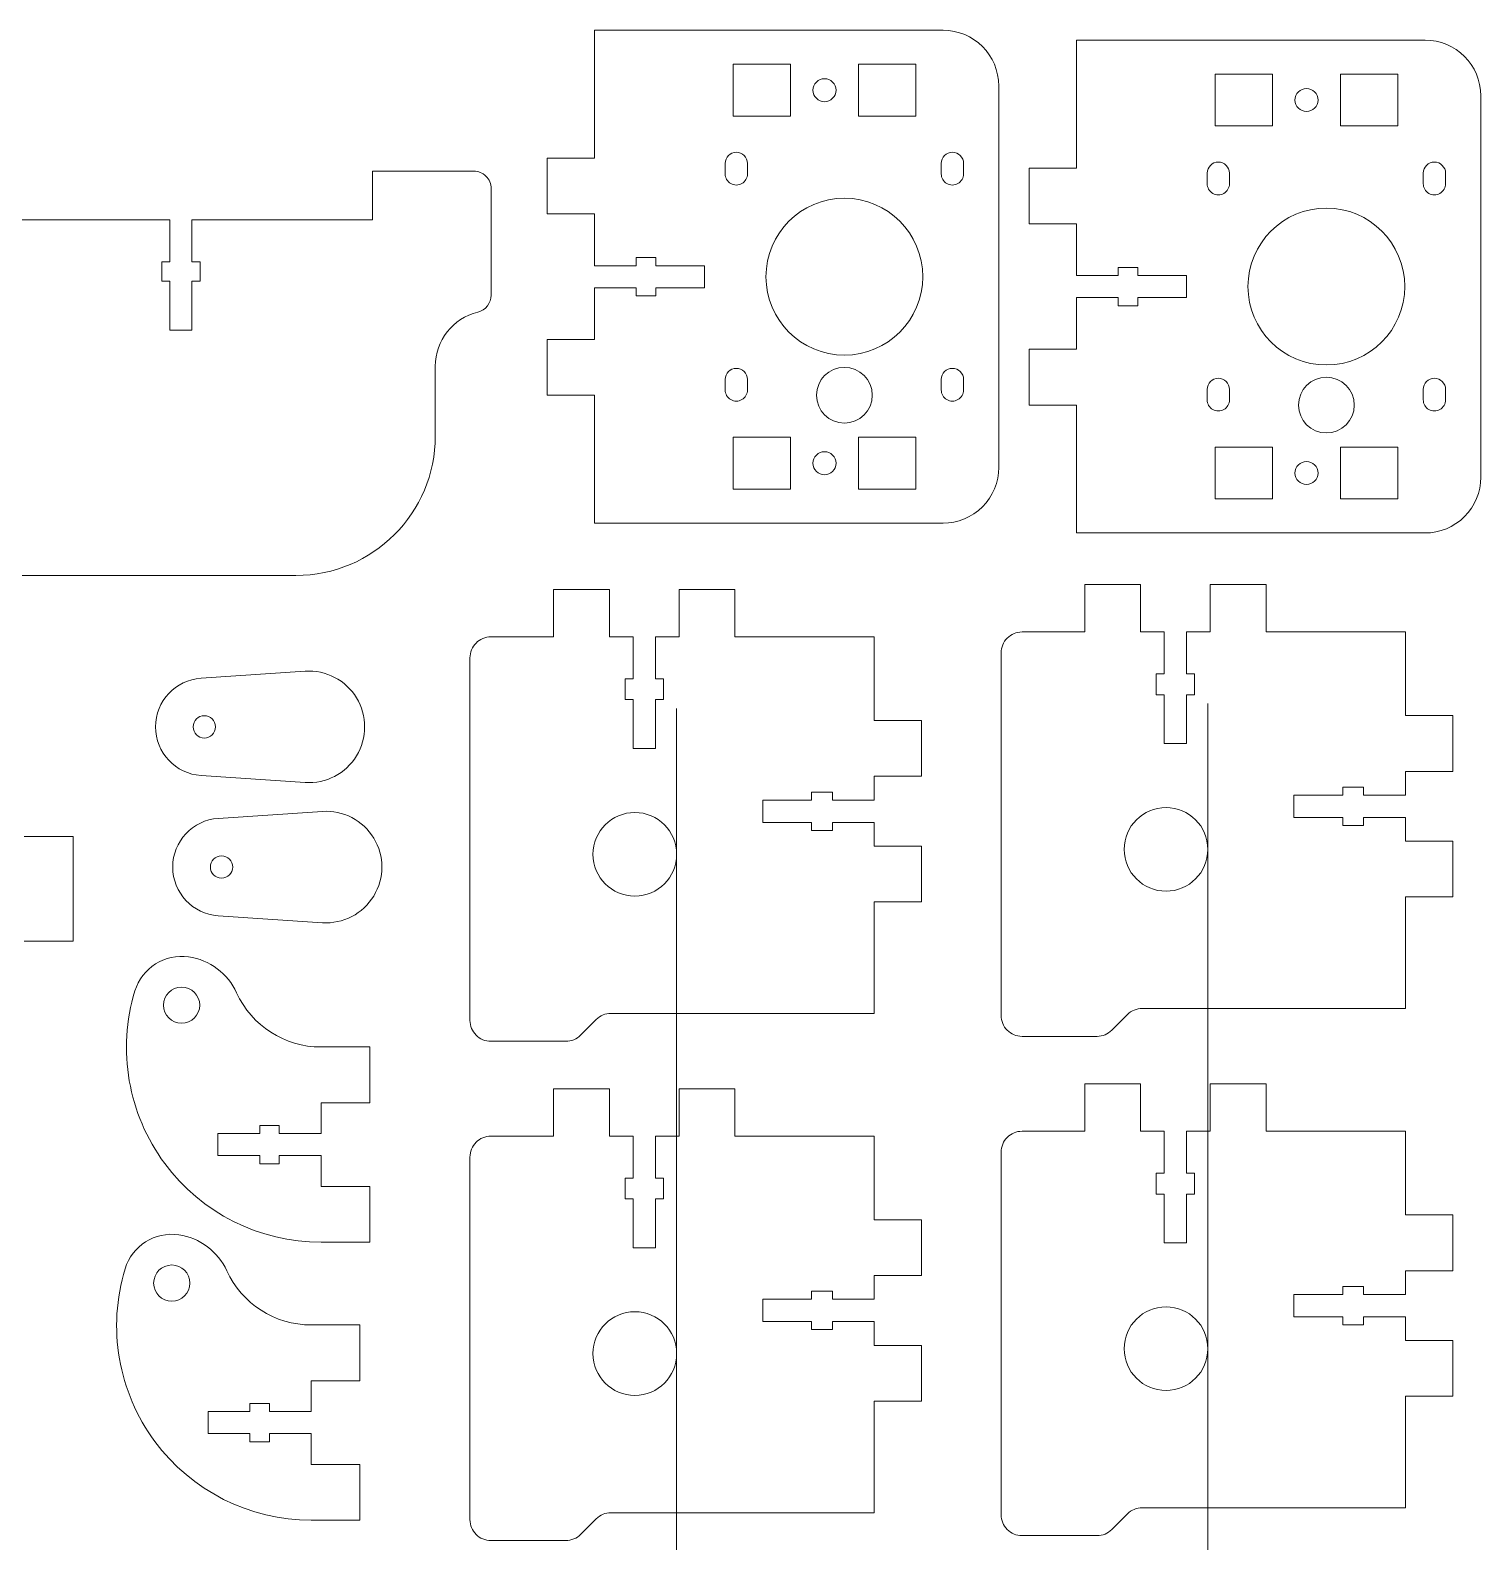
# Model space of a CAD drawing. Header units: millimetres. Extents: x -297 to 295, y -411 to 220.
# Drawn here: x 86.8 to 294.9, y 2.8 to 219.6 of the extents above; entities that cross this region are included whole.
import ezdxf

# ---------------------------------------------------------------- set-up
doc = ezdxf.new("R2010")
doc.units = ezdxf.units.MM
doc.header["$MEASUREMENT"] = 0
doc.layers.add('Layer 1', color=7, linetype='Continuous')

msp = doc.modelspace()

# ---------------------------------------------------------------- linework, layer by layer
at = {"layer": 'Layer 1', "lineweight": 9}
for points in [[(167.7778, 219.6226), (167.7778, 219.6226), (167.7778, 201.2726), (167.7778, 201.2726)], [(217.7778, 219.6226), (217.7778, 219.6226), (167.7778, 219.6226), (167.7778, 219.6226)], [(225.7778, 211.6226), (225.7778, 216.0408), (222.1961, 219.6226), (217.7778, 219.6226)], [(236.9222, 218.2115), (236.9222, 218.2115), (236.9222, 199.8615), (236.9222, 199.8615)], [(286.9222, 218.2115), (286.9222, 218.2115), (236.9222, 218.2115), (236.9222, 218.2115)], [(294.9222, 210.2115), (294.9222, 214.6297), (291.3405, 218.2115), (286.9222, 218.2115)], [(187.6578, 214.7426), (187.6578, 214.7426), (195.8978, 214.7426), (195.8978, 214.7426)], [(187.6578, 207.3026), (187.6578, 207.3026), (187.6578, 214.7426), (187.6578, 214.7426)], [(195.8978, 214.7426), (195.8978, 214.7426), (195.8978, 207.3026), (195.8978, 207.3026)], [(205.6578, 214.7426), (205.6578, 214.7426), (213.8978, 214.7426), (213.8978, 214.7426)], [(205.6578, 207.3026), (205.6578, 207.3026), (205.6578, 214.7426), (205.6578, 214.7426)], [(213.8978, 214.7426), (213.8978, 214.7426), (213.8978, 207.3026), (213.8978, 207.3026)], [(256.8022, 213.3315), (256.8022, 213.3315), (265.0422, 213.3315), (265.0422, 213.3315)], [(256.8022, 205.8915), (256.8022, 205.8915), (256.8022, 213.3315), (256.8022, 213.3315)], [(265.0422, 213.3315), (265.0422, 213.3315), (265.0422, 205.8915), (265.0422, 205.8915)], [(274.8022, 213.3315), (274.8022, 213.3315), (283.0422, 213.3315), (283.0422, 213.3315)], [(274.8022, 205.8915), (274.8022, 205.8915), (274.8022, 213.3315), (274.8022, 213.3315)], [(283.0422, 213.3315), (283.0422, 213.3315), (283.0422, 205.8915), (283.0422, 205.8915)], [(225.7778, 156.9226), (225.7778, 156.9226), (225.7778, 211.6226), (225.7778, 211.6226)], [(294.9222, 155.5115), (294.9222, 155.5115), (294.9222, 210.2115), (294.9222, 210.2115)], [(195.8978, 207.3026), (195.8978, 207.3026), (187.6578, 207.3026), (187.6578, 207.3026)], [(213.8978, 207.3026), (213.8978, 207.3026), (205.6578, 207.3026), (205.6578, 207.3026)], [(265.0422, 205.8915), (265.0422, 205.8915), (256.8022, 205.8915), (256.8022, 205.8915)], [(283.0422, 205.8915), (283.0422, 205.8915), (274.8022, 205.8915), (274.8022, 205.8915)], [(160.9778, 201.2726), (160.9778, 201.2726), (160.9778, 193.2726), (160.9778, 193.2726)], [(167.7778, 201.2726), (167.7778, 201.2726), (160.9778, 201.2726), (160.9778, 201.2726)], [(186.5278, 200.5226), (186.5278, 200.5226), (186.5278, 199.0226), (186.5278, 199.0226)], [(189.7278, 199.0226), (189.7278, 199.0226), (189.7278, 200.5226), (189.7278, 200.5226)], [(217.5278, 200.5226), (217.5278, 200.5226), (217.5278, 199.0226), (217.5278, 199.0226)], [(220.7278, 199.0226), (220.7278, 199.0226), (220.7278, 200.5226), (220.7278, 200.5226)], [(230.1222, 199.8615), (230.1222, 199.8615), (230.1222, 191.8615), (230.1222, 191.8615)], [(236.9222, 199.8615), (236.9222, 199.8615), (230.1222, 199.8615), (230.1222, 199.8615)], [(135.9494, 199.4224), (135.9494, 199.4224), (135.9494, 192.4224), (135.9494, 192.4224)], [(150.4494, 199.4224), (150.4494, 199.4224), (135.9494, 199.4224), (135.9494, 199.4224)], [(255.6722, 199.1115), (255.6722, 199.1115), (255.6722, 197.6115), (255.6722, 197.6115)], [(258.8722, 197.6115), (258.8722, 197.6115), (258.8722, 199.1115), (258.8722, 199.1115)], [(286.6722, 199.1115), (286.6722, 199.1115), (286.6722, 197.6115), (286.6722, 197.6115)], [(289.8722, 197.6115), (289.8722, 197.6115), (289.8722, 199.1115), (289.8722, 199.1115)], [(152.9494, 181.6204), (152.9494, 181.6204), (152.9494, 196.9224), (152.9494, 196.9224)], [(160.9778, 193.2726), (160.9778, 193.2726), (167.7778, 193.2726), (167.7778, 193.2726)], [(167.7778, 193.2726), (167.7778, 193.2726), (167.7778, 185.8476), (167.7778, 185.8476)], [(106.8744, 192.4224), (106.8744, 192.4224), (80.9494, 192.4224), (80.9494, 192.4224)], [(106.8744, 192.4224), (106.8744, 192.4224), (106.8744, 186.4224), (106.8744, 186.4224)], [(110.0244, 186.4224), (110.0244, 186.4224), (110.0244, 192.4224), (110.0244, 192.4224)], [(135.9494, 192.4224), (135.9494, 192.4224), (110.0244, 192.4224), (110.0244, 192.4224)], [(230.1222, 191.8615), (230.1222, 191.8615), (236.9222, 191.8615), (236.9222, 191.8615)], [(236.9222, 191.8615), (236.9222, 191.8615), (236.9222, 184.4365), (236.9222, 184.4365)], [(176.5778, 187.0226), (176.5778, 187.0226), (173.7778, 187.0226), (173.7778, 187.0226)], [(173.7778, 187.0226), (173.7778, 187.0226), (173.7778, 185.8476), (173.7778, 185.8476)], [(176.5778, 185.8476), (176.5778, 185.8476), (176.5778, 187.0226), (176.5778, 187.0226)], [(106.8744, 186.4224), (106.8744, 186.4224), (105.6994, 186.4224), (105.6994, 186.4224)], [(105.6994, 186.4224), (105.6994, 186.4224), (105.6994, 183.6224), (105.6994, 183.6224)], [(111.1994, 186.4224), (111.1994, 186.4224), (110.0244, 186.4224), (110.0244, 186.4224)], [(111.1994, 183.6224), (111.1994, 183.6224), (111.1994, 186.4224), (111.1994, 186.4224)], [(173.7778, 185.8476), (173.7778, 185.8476), (167.7778, 185.8476), (167.7778, 185.8476)], [(183.5778, 185.8476), (183.5778, 185.8476), (176.5778, 185.8476), (176.5778, 185.8476)], [(183.5778, 182.6976), (183.5778, 182.6976), (183.5778, 185.8476), (183.5778, 185.8476)], [(242.9222, 184.4365), (242.9222, 184.4365), (236.9222, 184.4365), (236.9222, 184.4365)], [(245.7222, 185.6115), (245.7222, 185.6115), (242.9222, 185.6115), (242.9222, 185.6115)], [(242.9222, 185.6115), (242.9222, 185.6115), (242.9222, 184.4365), (242.9222, 184.4365)], [(245.7222, 184.4365), (245.7222, 184.4365), (245.7222, 185.6115), (245.7222, 185.6115)], [(252.7222, 184.4365), (252.7222, 184.4365), (245.7222, 184.4365), (245.7222, 184.4365)], [(252.7222, 181.2865), (252.7222, 181.2865), (252.7222, 184.4365), (252.7222, 184.4365)], [(105.6994, 183.6224), (105.6994, 183.6224), (106.8744, 183.6224), (106.8744, 183.6224)], [(106.8744, 183.6224), (106.8744, 183.6224), (106.8744, 176.6224), (106.8744, 176.6224)], [(110.0244, 176.6224), (110.0244, 176.6224), (110.0244, 183.6224), (110.0244, 183.6224)], [(110.0244, 183.6224), (110.0244, 183.6224), (111.1994, 183.6224), (111.1994, 183.6224)], [(167.7778, 182.6976), (167.7778, 182.6976), (167.7778, 175.2726), (167.7778, 175.2726)], [(167.7778, 182.6976), (167.7778, 182.6976), (173.7778, 182.6976), (173.7778, 182.6976)], [(173.7778, 182.6976), (173.7778, 182.6976), (173.7778, 181.5226), (173.7778, 181.5226)], [(176.5778, 181.5226), (176.5778, 181.5226), (176.5778, 182.6976), (176.5778, 182.6976)], [(176.5778, 182.6976), (176.5778, 182.6976), (183.5778, 182.6976), (183.5778, 182.6976)], [(151.0446, 179.1923), (152.1629, 179.4665), (152.9494, 180.469), (152.9494, 181.6204)], [(173.7778, 181.5226), (173.7778, 181.5226), (176.5778, 181.5226), (176.5778, 181.5226)], [(236.9222, 181.2865), (236.9222, 181.2865), (236.9222, 173.8615), (236.9222, 173.8615)], [(236.9222, 181.2865), (236.9222, 181.2865), (242.9222, 181.2865), (242.9222, 181.2865)], [(242.9222, 181.2865), (242.9222, 181.2865), (242.9222, 180.1115), (242.9222, 180.1115)], [(242.9222, 180.1115), (242.9222, 180.1115), (245.7222, 180.1115), (245.7222, 180.1115)], [(245.7222, 180.1115), (245.7222, 180.1115), (245.7222, 181.2865), (245.7222, 181.2865)], [(245.7222, 181.2865), (245.7222, 181.2865), (252.7222, 181.2865), (252.7222, 181.2865)], [(151.0446, 179.1923), (147.466, 178.315), (144.9494, 175.107), (144.9494, 171.4224)], [(106.8744, 176.6224), (106.8744, 176.6224), (110.0244, 176.6224), (110.0244, 176.6224)], [(160.9778, 175.2726), (160.9778, 175.2726), (160.9778, 167.2726), (160.9778, 167.2726)], [(167.7778, 175.2726), (167.7778, 175.2726), (160.9778, 175.2726), (160.9778, 175.2726)], [(230.1222, 173.8615), (230.1222, 173.8615), (230.1222, 165.8615), (230.1222, 165.8615)], [(236.9222, 173.8615), (236.9222, 173.8615), (230.1222, 173.8615), (230.1222, 173.8615)], [(144.9494, 171.4224), (144.9494, 171.4224), (144.9494, 161.4224), (144.9494, 161.4224)], [(186.5278, 169.5226), (186.5278, 169.5226), (186.5278, 168.0226), (186.5278, 168.0226)], [(189.7278, 168.0226), (189.7278, 168.0226), (189.7278, 169.5226), (189.7278, 169.5226)], [(217.5278, 169.5226), (217.5278, 169.5226), (217.5278, 168.0226), (217.5278, 168.0226)], [(220.7278, 168.0226), (220.7278, 168.0226), (220.7278, 169.5226), (220.7278, 169.5226)], [(160.9778, 167.2726), (160.9778, 167.2726), (167.7778, 167.2726), (167.7778, 167.2726)], [(167.7778, 167.2726), (167.7778, 167.2726), (167.7778, 148.9226), (167.7778, 148.9226)], [(255.6722, 168.1115), (255.6722, 168.1115), (255.6722, 166.6115), (255.6722, 166.6115)], [(258.8722, 166.6115), (258.8722, 166.6115), (258.8722, 168.1115), (258.8722, 168.1115)], [(286.6722, 168.1115), (286.6722, 168.1115), (286.6722, 166.6115), (286.6722, 166.6115)], [(289.8722, 166.6115), (289.8722, 166.6115), (289.8722, 168.1115), (289.8722, 168.1115)], [(230.1222, 165.8615), (230.1222, 165.8615), (236.9222, 165.8615), (236.9222, 165.8615)], [(236.9222, 165.8615), (236.9222, 165.8615), (236.9222, 147.5115), (236.9222, 147.5115)], [(124.9494, 141.4224), (135.995, 141.4224), (144.9493, 150.3766), (144.9494, 161.4223)], [(195.8978, 161.2426), (195.8978, 161.2426), (187.6578, 161.2426), (187.6578, 161.2426)], [(187.6578, 161.2426), (187.6578, 161.2426), (187.6578, 153.8026), (187.6578, 153.8026)], [(195.8978, 153.8026), (195.8978, 153.8026), (195.8978, 161.2426), (195.8978, 161.2426)], [(213.8978, 161.2426), (213.8978, 161.2426), (205.6578, 161.2426), (205.6578, 161.2426)], [(205.6578, 161.2426), (205.6578, 161.2426), (205.6578, 153.8026), (205.6578, 153.8026)], [(213.8978, 153.8026), (213.8978, 153.8026), (213.8978, 161.2426), (213.8978, 161.2426)], [(265.0422, 159.8315), (265.0422, 159.8315), (256.8022, 159.8315), (256.8022, 159.8315)], [(256.8022, 159.8315), (256.8022, 159.8315), (256.8022, 152.3915), (256.8022, 152.3915)], [(265.0422, 152.3915), (265.0422, 152.3915), (265.0422, 159.8315), (265.0422, 159.8315)], [(283.0422, 159.8315), (283.0422, 159.8315), (274.8022, 159.8315), (274.8022, 159.8315)], [(274.8022, 159.8315), (274.8022, 159.8315), (274.8022, 152.3915), (274.8022, 152.3915)], [(283.0422, 152.3915), (283.0422, 152.3915), (283.0422, 159.8315), (283.0422, 159.8315)], [(187.6578, 153.8026), (187.6578, 153.8026), (195.8978, 153.8026), (195.8978, 153.8026)], [(205.6578, 153.8026), (205.6578, 153.8026), (213.8978, 153.8026), (213.8978, 153.8026)], [(256.8022, 152.3915), (256.8022, 152.3915), (265.0422, 152.3915), (265.0422, 152.3915)], [(274.8022, 152.3915), (274.8022, 152.3915), (283.0422, 152.3915), (283.0422, 152.3915)], [(167.7778, 148.9226), (167.7778, 148.9226), (217.7778, 148.9226), (217.7778, 148.9226)], [(236.9222, 147.5115), (236.9222, 147.5115), (286.9222, 147.5115), (286.9222, 147.5115)], [(124.9494, 141.4224), (124.9494, 141.4224), (-269.0506, 141.4224), (-269.0506, 141.4224)], [(161.9142, 132.6123), (161.9142, 132.6123), (161.9142, 139.4123), (161.9142, 139.4123)], [(161.9142, 139.4123), (161.9142, 139.4123), (169.9142, 139.4123), (169.9142, 139.4123)], [(169.9142, 139.4123), (169.9142, 139.4123), (169.9142, 132.6123), (169.9142, 132.6123)], [(179.9142, 132.6123), (179.9142, 132.6123), (179.9142, 139.4123), (179.9142, 139.4123)], [(179.9142, 139.4123), (179.9142, 139.4123), (187.9142, 139.4123), (187.9142, 139.4123)], [(187.9142, 139.4123), (187.9142, 139.4123), (187.9142, 132.6123), (187.9142, 132.6123)], [(238.1142, 133.3179), (238.1142, 133.3179), (238.1142, 140.1179), (238.1142, 140.1179)], [(238.1142, 140.1179), (238.1142, 140.1179), (246.1142, 140.1179), (246.1142, 140.1179)], [(246.1142, 140.1179), (246.1142, 140.1179), (246.1142, 133.3179), (246.1142, 133.3179)], [(256.1142, 133.3179), (256.1142, 133.3179), (256.1142, 140.1179), (256.1142, 140.1179)], [(256.1142, 140.1179), (256.1142, 140.1179), (264.1142, 140.1179), (264.1142, 140.1179)], [(264.1142, 140.1179), (264.1142, 140.1179), (264.1142, 133.3179), (264.1142, 133.3179)], [(152.9142, 132.6123), (152.9142, 132.6123), (161.9142, 132.6123), (161.9142, 132.6123)], [(169.9142, 132.6123), (169.9142, 132.6123), (173.3142, 132.6123), (173.3142, 132.6123)], [(173.3142, 126.6123), (173.3142, 126.6123), (173.3142, 132.6123), (173.3142, 132.6123)], [(176.5142, 132.6123), (176.5142, 132.6123), (176.5142, 126.6123), (176.5142, 126.6123)], [(176.5142, 132.6123), (176.5142, 132.6123), (179.9142, 132.6123), (179.9142, 132.6123)], [(187.9142, 132.6123), (187.9142, 132.6123), (207.9142, 132.6123), (207.9142, 132.6123)], [(207.9142, 132.6123), (207.9142, 132.6123), (207.9142, 120.6123), (207.9142, 120.6123)], [(229.1142, 133.3179), (229.1142, 133.3179), (238.1142, 133.3179), (238.1142, 133.3179)], [(246.1142, 133.3179), (246.1142, 133.3179), (249.5142, 133.3179), (249.5142, 133.3179)], [(249.5142, 127.3179), (249.5142, 127.3179), (249.5142, 133.3179), (249.5142, 133.3179)], [(252.7142, 133.3179), (252.7142, 133.3179), (252.7142, 127.3179), (252.7142, 127.3179)], [(252.7142, 133.3179), (252.7142, 133.3179), (256.1142, 133.3179), (256.1142, 133.3179)], [(264.1142, 133.3179), (264.1142, 133.3179), (284.1142, 133.3179), (284.1142, 133.3179)], [(284.1142, 133.3179), (284.1142, 133.3179), (284.1142, 121.3179), (284.1142, 121.3179)], [(226.1142, 78.3179), (226.1142, 78.3179), (226.1142, 130.3179), (226.1142, 130.3179)], [(149.9142, 77.6123), (149.9142, 77.6123), (149.9142, 129.6123), (149.9142, 129.6123)], [(126.2782, 127.69), (126.2782, 127.69), (111.3448, 126.6923), (111.3448, 126.6923)], [(172.1642, 126.6123), (172.1642, 126.6123), (173.3142, 126.6123), (173.3142, 126.6123)], [(172.1642, 123.6123), (172.1642, 123.6123), (172.1642, 126.6123), (172.1642, 126.6123)], [(176.5142, 126.6123), (176.5142, 126.6123), (177.6642, 126.6123), (177.6642, 126.6123)], [(177.6642, 126.6123), (177.6642, 126.6123), (177.6642, 123.6123), (177.6642, 123.6123)], [(248.3642, 127.3179), (248.3642, 127.3179), (249.5142, 127.3179), (249.5142, 127.3179)], [(248.3642, 124.3179), (248.3642, 124.3179), (248.3642, 127.3179), (248.3642, 127.3179)], [(252.7142, 127.3179), (252.7142, 127.3179), (253.8642, 127.3179), (253.8642, 127.3179)], [(253.8642, 127.3179), (253.8642, 127.3179), (253.8642, 124.3179), (253.8642, 124.3179)], [(173.3142, 123.6123), (173.3142, 123.6123), (172.1642, 123.6123), (172.1642, 123.6123)], [(173.3142, 116.6123), (173.3142, 116.6123), (173.3142, 123.6123), (173.3142, 123.6123)], [(176.5142, 123.6123), (176.5142, 123.6123), (176.5142, 116.6123), (176.5142, 116.6123)], [(177.6642, 123.6123), (177.6642, 123.6123), (176.5142, 123.6123), (176.5142, 123.6123)], [(249.5142, 124.3179), (249.5142, 124.3179), (248.3642, 124.3179), (248.3642, 124.3179)], [(249.5142, 117.3179), (249.5142, 117.3179), (249.5142, 124.3179), (249.5142, 124.3179)], [(252.7142, 124.3179), (252.7142, 124.3179), (252.7142, 117.3179), (252.7142, 117.3179)], [(253.8642, 124.3179), (253.8642, 124.3179), (252.7142, 124.3179), (252.7142, 124.3179)], [(207.9142, 120.6123), (207.9142, 120.6123), (214.7142, 120.6123), (214.7142, 120.6123)], [(214.7142, 120.6123), (214.7142, 120.6123), (214.7142, 112.6123), (214.7142, 112.6123)], [(284.1142, 121.3179), (284.1142, 121.3179), (290.9142, 121.3179), (290.9142, 121.3179)], [(290.9142, 121.3179), (290.9142, 121.3179), (290.9142, 113.3179), (290.9142, 113.3179)], [(252.7142, 117.3179), (252.7142, 117.3179), (249.5142, 117.3179), (249.5142, 117.3179)], [(176.5142, 116.6123), (176.5142, 116.6123), (173.3142, 116.6123), (173.3142, 116.6123)], [(290.9142, 113.3179), (290.9142, 113.3179), (284.1142, 113.3179), (284.1142, 113.3179)], [(284.1142, 113.3179), (284.1142, 113.3179), (284.1142, 109.9179), (284.1142, 109.9179)], [(111.3448, 112.7234), (111.3448, 112.7234), (126.2782, 111.7256), (126.2782, 111.7256)], [(214.7142, 112.6123), (214.7142, 112.6123), (207.9142, 112.6123), (207.9142, 112.6123)], [(207.9142, 112.6123), (207.9142, 112.6123), (207.9142, 109.2123), (207.9142, 109.2123)], [(275.1142, 111.0679), (275.1142, 111.0679), (278.1142, 111.0679), (278.1142, 111.0679)], [(275.1142, 109.9179), (275.1142, 109.9179), (275.1142, 111.0679), (275.1142, 111.0679)], [(278.1142, 111.0679), (278.1142, 111.0679), (278.1142, 109.9179), (278.1142, 109.9179)], [(191.9142, 109.2123), (191.9142, 109.2123), (198.9142, 109.2123), (198.9142, 109.2123)], [(191.9142, 106.0123), (191.9142, 106.0123), (191.9142, 109.2123), (191.9142, 109.2123)], [(198.9142, 110.3623), (198.9142, 110.3623), (201.9142, 110.3623), (201.9142, 110.3623)], [(198.9142, 109.2123), (198.9142, 109.2123), (198.9142, 110.3623), (198.9142, 110.3623)], [(201.9142, 110.3623), (201.9142, 110.3623), (201.9142, 109.2123), (201.9142, 109.2123)], [(201.9142, 109.2123), (201.9142, 109.2123), (207.9142, 109.2123), (207.9142, 109.2123)], [(268.1142, 109.9179), (268.1142, 109.9179), (275.1142, 109.9179), (275.1142, 109.9179)], [(268.1142, 106.7179), (268.1142, 106.7179), (268.1142, 109.9179), (268.1142, 109.9179)], [(278.1142, 109.9179), (278.1142, 109.9179), (284.1142, 109.9179), (284.1142, 109.9179)], [(128.7477, 107.5816), (128.7477, 107.5816), (113.8143, 106.5839), (113.8143, 106.5839)], [(275.1142, 106.7179), (275.1142, 106.7179), (268.1142, 106.7179), (268.1142, 106.7179)], [(275.1142, 105.5679), (275.1142, 105.5679), (275.1142, 106.7179), (275.1142, 106.7179)], [(278.1142, 106.7179), (278.1142, 106.7179), (278.1142, 105.5679), (278.1142, 105.5679)], [(284.1142, 106.7179), (284.1142, 106.7179), (278.1142, 106.7179), (278.1142, 106.7179)], [(284.1142, 106.7179), (284.1142, 106.7179), (284.1142, 103.3179), (284.1142, 103.3179)], [(198.9142, 106.0123), (198.9142, 106.0123), (191.9142, 106.0123), (191.9142, 106.0123)], [(198.9142, 104.8623), (198.9142, 104.8623), (198.9142, 106.0123), (198.9142, 106.0123)], [(201.9142, 104.8623), (201.9142, 104.8623), (198.9142, 104.8623), (198.9142, 104.8623)], [(201.9142, 106.0123), (201.9142, 106.0123), (201.9142, 104.8623), (201.9142, 104.8623)], [(207.9142, 106.0123), (207.9142, 106.0123), (201.9142, 106.0123), (201.9142, 106.0123)], [(207.9142, 106.0123), (207.9142, 106.0123), (207.9142, 102.6123), (207.9142, 102.6123)], [(278.1142, 105.5679), (278.1142, 105.5679), (275.1142, 105.5679), (275.1142, 105.5679)], [(85.9806, 103.9793), (85.9806, 103.9793), (92.9806, 103.9793), (92.9806, 103.9793)], [(92.9806, 103.9793), (92.9806, 103.9793), (92.9806, 88.9793), (92.9806, 88.9793)], [(207.9142, 102.6123), (207.9142, 102.6123), (214.7142, 102.6123), (214.7142, 102.6123)], [(214.7142, 102.6123), (214.7142, 102.6123), (214.7142, 94.6123), (214.7142, 94.6123)], [(284.1142, 103.3179), (284.1142, 103.3179), (290.9142, 103.3179), (290.9142, 103.3179)], [(290.9142, 103.3179), (290.9142, 103.3179), (290.9142, 95.3179), (290.9142, 95.3179)], [(214.7142, 94.6123), (214.7142, 94.6123), (207.9142, 94.6123), (207.9142, 94.6123)], [(207.9142, 94.6123), (207.9142, 94.6123), (207.9142, 78.6123), (207.9142, 78.6123)], [(290.9142, 95.3179), (290.9142, 95.3179), (284.1142, 95.3179), (284.1142, 95.3179)], [(284.1142, 95.3179), (284.1142, 95.3179), (284.1142, 79.3179), (284.1142, 79.3179)], [(113.8143, 92.615), (113.8143, 92.615), (128.7477, 91.6172), (128.7477, 91.6172)], [(92.9806, 88.9793), (92.9806, 88.9793), (85.9806, 88.9793), (85.9806, 88.9793)], [(109.5604, 86.7174), (106.1373, 87.216), (102.8634, 85.1394), (101.8553, 81.8304)], [(116.4454, 81.5602), (115.1737, 84.3358), (112.5816, 86.2774), (109.5604, 86.7174)], [(116.4454, 81.5602), (118.6144, 76.826), (123.3441, 73.7905), (128.5515, 73.7905)], [(170.1569, 78.6123), (169.3612, 78.6123), (168.5982, 78.2963), (168.0356, 77.7337)], [(207.9142, 78.6123), (207.9142, 78.6123), (170.1569, 78.6123), (170.1569, 78.6123)], [(244.2356, 78.4393), (244.2356, 78.4393), (241.9929, 76.1966), (241.9929, 76.1966)], [(246.3569, 79.3179), (245.5612, 79.3179), (244.7982, 79.0019), (244.2356, 78.4393)], [(284.1142, 79.3179), (284.1142, 79.3179), (246.3569, 79.3179), (246.3569, 79.3179)], [(168.0356, 77.7337), (168.0356, 77.7337), (165.7929, 75.491), (165.7929, 75.491)], [(239.8716, 75.3179), (240.6673, 75.3179), (241.4303, 75.634), (241.9929, 76.1966)], [(135.5515, 73.7905), (135.5515, 73.7905), (128.5515, 73.7905), (128.5515, 73.7905)], [(135.5515, 65.7905), (135.5515, 65.7905), (135.5515, 73.7905), (135.5515, 73.7905)], [(163.6716, 74.6123), (163.6716, 74.6123), (152.9142, 74.6123), (152.9142, 74.6123)], [(163.6716, 74.6123), (164.4673, 74.6123), (165.2303, 74.9284), (165.7929, 75.491)], [(239.8716, 75.3179), (239.8716, 75.3179), (229.1142, 75.3179), (229.1142, 75.3179)], [(161.9142, 60.9984), (161.9142, 60.9984), (161.9142, 67.7984), (161.9142, 67.7984)], [(161.9142, 67.7984), (161.9142, 67.7984), (169.9142, 67.7984), (169.9142, 67.7984)], [(169.9142, 67.7984), (169.9142, 67.7984), (169.9142, 60.9984), (169.9142, 60.9984)], [(179.9142, 60.9984), (179.9142, 60.9984), (179.9142, 67.7984), (179.9142, 67.7984)], [(179.9142, 67.7984), (179.9142, 67.7984), (187.9142, 67.7984), (187.9142, 67.7984)], [(187.9142, 67.7984), (187.9142, 67.7984), (187.9142, 60.9984), (187.9142, 60.9984)], [(238.1142, 61.704), (238.1142, 61.704), (238.1142, 68.504), (238.1142, 68.504)], [(238.1142, 68.504), (238.1142, 68.504), (246.1142, 68.504), (246.1142, 68.504)], [(246.1142, 68.504), (246.1142, 68.504), (246.1142, 61.704), (246.1142, 61.704)], [(256.1142, 61.704), (256.1142, 61.704), (256.1142, 68.504), (256.1142, 68.504)], [(256.1142, 68.504), (256.1142, 68.504), (264.1142, 68.504), (264.1142, 68.504)], [(264.1142, 68.504), (264.1142, 68.504), (264.1142, 61.704), (264.1142, 61.704)], [(128.5515, 61.3655), (128.5515, 61.3655), (128.5515, 65.7905), (128.5515, 65.7905)], [(128.5515, 65.7905), (128.5515, 65.7905), (135.5515, 65.7905), (135.5515, 65.7905)], [(113.7515, 61.3655), (113.7515, 61.3655), (113.7515, 58.2155), (113.7515, 58.2155)], [(119.7515, 61.3655), (119.7515, 61.3655), (113.7515, 61.3655), (113.7515, 61.3655)], [(122.5515, 62.5405), (122.5515, 62.5405), (119.7515, 62.5405), (119.7515, 62.5405)], [(119.7515, 62.5405), (119.7515, 62.5405), (119.7515, 61.3655), (119.7515, 61.3655)], [(122.5515, 61.3655), (122.5515, 61.3655), (122.5515, 62.5405), (122.5515, 62.5405)], [(128.5515, 61.3655), (128.5515, 61.3655), (122.5515, 61.3655), (122.5515, 61.3655)], [(152.9142, 60.9984), (152.9142, 60.9984), (161.9142, 60.9984), (161.9142, 60.9984)], [(169.9142, 60.9984), (169.9142, 60.9984), (173.3142, 60.9984), (173.3142, 60.9984)], [(173.3142, 54.9984), (173.3142, 54.9984), (173.3142, 60.9984), (173.3142, 60.9984)], [(176.5142, 60.9984), (176.5142, 60.9984), (176.5142, 54.9984), (176.5142, 54.9984)], [(176.5142, 60.9984), (176.5142, 60.9984), (179.9142, 60.9984), (179.9142, 60.9984)], [(187.9142, 60.9984), (187.9142, 60.9984), (207.9142, 60.9984), (207.9142, 60.9984)], [(207.9142, 60.9984), (207.9142, 60.9984), (207.9142, 48.9984), (207.9142, 48.9984)], [(229.1142, 61.704), (229.1142, 61.704), (238.1142, 61.704), (238.1142, 61.704)], [(246.1142, 61.704), (246.1142, 61.704), (249.5142, 61.704), (249.5142, 61.704)], [(249.5142, 55.704), (249.5142, 55.704), (249.5142, 61.704), (249.5142, 61.704)], [(252.7142, 61.704), (252.7142, 61.704), (252.7142, 55.704), (252.7142, 55.704)], [(252.7142, 61.704), (252.7142, 61.704), (256.1142, 61.704), (256.1142, 61.704)], [(264.1142, 61.704), (264.1142, 61.704), (284.1142, 61.704), (284.1142, 61.704)], [(284.1142, 61.704), (284.1142, 61.704), (284.1142, 49.704), (284.1142, 49.704)], [(226.1142, 6.704), (226.1142, 6.704), (226.1142, 58.704), (226.1142, 58.704)], [(113.7515, 58.2155), (113.7515, 58.2155), (119.7515, 58.2155), (119.7515, 58.2155)], [(119.7515, 58.2155), (119.7515, 58.2155), (119.7515, 57.0405), (119.7515, 57.0405)], [(119.7515, 57.0405), (119.7515, 57.0405), (122.5515, 57.0405), (122.5515, 57.0405)], [(122.5515, 58.2155), (122.5515, 58.2155), (128.5515, 58.2155), (128.5515, 58.2155)], [(122.5515, 57.0405), (122.5515, 57.0405), (122.5515, 58.2155), (122.5515, 58.2155)], [(128.5515, 53.7905), (128.5515, 53.7905), (128.5515, 58.2155), (128.5515, 58.2155)], [(149.9142, 5.9984), (149.9142, 5.9984), (149.9142, 57.9984), (149.9142, 57.9984)], [(172.1642, 54.9984), (172.1642, 54.9984), (173.3142, 54.9984), (173.3142, 54.9984)], [(172.1642, 51.9984), (172.1642, 51.9984), (172.1642, 54.9984), (172.1642, 54.9984)], [(176.5142, 54.9984), (176.5142, 54.9984), (177.6642, 54.9984), (177.6642, 54.9984)], [(177.6642, 54.9984), (177.6642, 54.9984), (177.6642, 51.9984), (177.6642, 51.9984)], [(248.3642, 55.704), (248.3642, 55.704), (249.5142, 55.704), (249.5142, 55.704)], [(248.3642, 52.704), (248.3642, 52.704), (248.3642, 55.704), (248.3642, 55.704)], [(252.7142, 55.704), (252.7142, 55.704), (253.8642, 55.704), (253.8642, 55.704)], [(253.8642, 55.704), (253.8642, 55.704), (253.8642, 52.704), (253.8642, 52.704)], [(135.5515, 53.7905), (135.5515, 53.7905), (128.5515, 53.7905), (128.5515, 53.7905)], [(135.5515, 45.7905), (135.5515, 45.7905), (135.5515, 53.7905), (135.5515, 53.7905)], [(249.5142, 52.704), (249.5142, 52.704), (248.3642, 52.704), (248.3642, 52.704)], [(249.5142, 45.704), (249.5142, 45.704), (249.5142, 52.704), (249.5142, 52.704)], [(252.7142, 52.704), (252.7142, 52.704), (252.7142, 45.704), (252.7142, 45.704)], [(253.8642, 52.704), (253.8642, 52.704), (252.7142, 52.704), (252.7142, 52.704)], [(173.3142, 51.9984), (173.3142, 51.9984), (172.1642, 51.9984), (172.1642, 51.9984)], [(173.3142, 44.9984), (173.3142, 44.9984), (173.3142, 51.9984), (173.3142, 51.9984)], [(176.5142, 51.9984), (176.5142, 51.9984), (176.5142, 44.9984), (176.5142, 44.9984)], [(177.6642, 51.9984), (177.6642, 51.9984), (176.5142, 51.9984), (176.5142, 51.9984)], [(207.9142, 48.9984), (207.9142, 48.9984), (214.7142, 48.9984), (214.7142, 48.9984)], [(214.7142, 48.9984), (214.7142, 48.9984), (214.7142, 40.9984), (214.7142, 40.9984)], [(284.1142, 49.704), (284.1142, 49.704), (290.9142, 49.704), (290.9142, 49.704)], [(290.9142, 49.704), (290.9142, 49.704), (290.9142, 41.704), (290.9142, 41.704)], [(108.1494, 46.8534), (104.7263, 47.352), (101.4524, 45.2754), (100.4443, 41.9664)], [(115.0344, 41.6962), (113.7627, 44.4718), (111.1706, 46.4134), (108.1494, 46.8534)], [(128.5515, 45.7905), (128.5515, 45.7905), (135.5515, 45.7905), (135.5515, 45.7905)], [(252.7142, 45.704), (252.7142, 45.704), (249.5142, 45.704), (249.5142, 45.704)], [(176.5142, 44.9984), (176.5142, 44.9984), (173.3142, 44.9984), (173.3142, 44.9984)], [(115.0344, 41.6962), (117.2034, 36.962), (121.9331, 33.9265), (127.1405, 33.9265)], [(290.9142, 41.704), (290.9142, 41.704), (284.1142, 41.704), (284.1142, 41.704)], [(284.1142, 41.704), (284.1142, 41.704), (284.1142, 38.304), (284.1142, 38.304)], [(214.7142, 40.9984), (214.7142, 40.9984), (207.9142, 40.9984), (207.9142, 40.9984)], [(207.9142, 40.9984), (207.9142, 40.9984), (207.9142, 37.5984), (207.9142, 37.5984)], [(275.1142, 39.454), (275.1142, 39.454), (278.1142, 39.454), (278.1142, 39.454)], [(275.1142, 38.304), (275.1142, 38.304), (275.1142, 39.454), (275.1142, 39.454)], [(278.1142, 39.454), (278.1142, 39.454), (278.1142, 38.304), (278.1142, 38.304)], [(191.9142, 37.5984), (191.9142, 37.5984), (198.9142, 37.5984), (198.9142, 37.5984)], [(191.9142, 34.3984), (191.9142, 34.3984), (191.9142, 37.5984), (191.9142, 37.5984)], [(198.9142, 38.7484), (198.9142, 38.7484), (201.9142, 38.7484), (201.9142, 38.7484)], [(198.9142, 37.5984), (198.9142, 37.5984), (198.9142, 38.7484), (198.9142, 38.7484)], [(201.9142, 38.7484), (201.9142, 38.7484), (201.9142, 37.5984), (201.9142, 37.5984)], [(201.9142, 37.5984), (201.9142, 37.5984), (207.9142, 37.5984), (207.9142, 37.5984)], [(268.1142, 38.304), (268.1142, 38.304), (275.1142, 38.304), (275.1142, 38.304)], [(268.1142, 35.104), (268.1142, 35.104), (268.1142, 38.304), (268.1142, 38.304)], [(278.1142, 38.304), (278.1142, 38.304), (284.1142, 38.304), (284.1142, 38.304)], [(275.1142, 35.104), (275.1142, 35.104), (268.1142, 35.104), (268.1142, 35.104)], [(275.1142, 33.954), (275.1142, 33.954), (275.1142, 35.104), (275.1142, 35.104)], [(278.1142, 35.104), (278.1142, 35.104), (278.1142, 33.954), (278.1142, 33.954)], [(284.1142, 35.104), (284.1142, 35.104), (278.1142, 35.104), (278.1142, 35.104)], [(284.1142, 35.104), (284.1142, 35.104), (284.1142, 31.704), (284.1142, 31.704)], [(134.1405, 33.9265), (134.1405, 33.9265), (127.1405, 33.9265), (127.1405, 33.9265)], [(134.1405, 25.9265), (134.1405, 25.9265), (134.1405, 33.9265), (134.1405, 33.9265)], [(198.9142, 34.3984), (198.9142, 34.3984), (191.9142, 34.3984), (191.9142, 34.3984)], [(198.9142, 33.2484), (198.9142, 33.2484), (198.9142, 34.3984), (198.9142, 34.3984)], [(201.9142, 33.2484), (201.9142, 33.2484), (198.9142, 33.2484), (198.9142, 33.2484)], [(201.9142, 34.3984), (201.9142, 34.3984), (201.9142, 33.2484), (201.9142, 33.2484)], [(207.9142, 34.3984), (207.9142, 34.3984), (201.9142, 34.3984), (201.9142, 34.3984)], [(207.9142, 34.3984), (207.9142, 34.3984), (207.9142, 30.9984), (207.9142, 30.9984)], [(278.1142, 33.954), (278.1142, 33.954), (275.1142, 33.954), (275.1142, 33.954)], [(207.9142, 30.9984), (207.9142, 30.9984), (214.7142, 30.9984), (214.7142, 30.9984)], [(214.7142, 30.9984), (214.7142, 30.9984), (214.7142, 22.9984), (214.7142, 22.9984)], [(284.1142, 31.704), (284.1142, 31.704), (290.9142, 31.704), (290.9142, 31.704)], [(290.9142, 31.704), (290.9142, 31.704), (290.9142, 23.704), (290.9142, 23.704)], [(127.1405, 21.5015), (127.1405, 21.5015), (127.1405, 25.9265), (127.1405, 25.9265)], [(127.1405, 25.9265), (127.1405, 25.9265), (134.1405, 25.9265), (134.1405, 25.9265)], [(121.1405, 22.6765), (121.1405, 22.6765), (118.3405, 22.6765), (118.3405, 22.6765)], [(118.3405, 22.6765), (118.3405, 22.6765), (118.3405, 21.5015), (118.3405, 21.5015)], [(121.1405, 21.5015), (121.1405, 21.5015), (121.1405, 22.6765), (121.1405, 22.6765)], [(214.7142, 22.9984), (214.7142, 22.9984), (207.9142, 22.9984), (207.9142, 22.9984)], [(207.9142, 22.9984), (207.9142, 22.9984), (207.9142, 6.9984), (207.9142, 6.9984)], [(290.9142, 23.704), (290.9142, 23.704), (284.1142, 23.704), (284.1142, 23.704)], [(284.1142, 23.704), (284.1142, 23.704), (284.1142, 7.704), (284.1142, 7.704)], [(112.3405, 21.5015), (112.3405, 21.5015), (112.3405, 18.3515), (112.3405, 18.3515)], [(118.3405, 21.5015), (118.3405, 21.5015), (112.3405, 21.5015), (112.3405, 21.5015)], [(127.1405, 21.5015), (127.1405, 21.5015), (121.1405, 21.5015), (121.1405, 21.5015)], [(112.3405, 18.3515), (112.3405, 18.3515), (118.3405, 18.3515), (118.3405, 18.3515)], [(118.3405, 18.3515), (118.3405, 18.3515), (118.3405, 17.1765), (118.3405, 17.1765)], [(121.1405, 18.3515), (121.1405, 18.3515), (127.1405, 18.3515), (127.1405, 18.3515)], [(121.1405, 17.1765), (121.1405, 17.1765), (121.1405, 18.3515), (121.1405, 18.3515)], [(127.1405, 13.9265), (127.1405, 13.9265), (127.1405, 18.3515), (127.1405, 18.3515)], [(118.3405, 17.1765), (118.3405, 17.1765), (121.1405, 17.1765), (121.1405, 17.1765)], [(134.1405, 13.9265), (134.1405, 13.9265), (127.1405, 13.9265), (127.1405, 13.9265)], [(134.1405, 5.9265), (134.1405, 5.9265), (134.1405, 13.9265), (134.1405, 13.9265)], [(170.1569, 6.9984), (169.3612, 6.9984), (168.5982, 6.6824), (168.0356, 6.1198)], [(207.9142, 6.9984), (207.9142, 6.9984), (170.1569, 6.9984), (170.1569, 6.9984)], [(244.2356, 6.8254), (244.2356, 6.8254), (241.9929, 4.5827), (241.9929, 4.5827)], [(246.3569, 7.704), (245.5612, 7.704), (244.7982, 7.388), (244.2356, 6.8254)], [(284.1142, 7.704), (284.1142, 7.704), (246.3569, 7.704), (246.3569, 7.704)], [(127.1405, 5.9265), (127.1405, 5.9265), (134.1405, 5.9265), (134.1405, 5.9265)], [(168.0356, 6.1198), (168.0356, 6.1198), (165.7929, 3.8771), (165.7929, 3.8771)], [(239.8716, 3.704), (240.6673, 3.704), (241.4303, 4.0201), (241.9929, 4.5827)], [(163.6716, 2.9984), (163.6716, 2.9984), (152.9142, 2.9984), (152.9142, 2.9984)], [(163.6716, 2.9984), (164.4673, 2.9984), (165.2303, 3.3145), (165.7929, 3.8771)], [(239.8716, 3.704), (239.8716, 3.704), (229.1142, 3.704), (229.1142, 3.704)]]:
    msp.add_open_spline(points, degree=3, dxfattribs=at)
for points, knots in [([(200.7778, 212.6726), (199.8665, 212.6726), (199.1278, 211.9338), (199.1278, 211.0226), (199.1278, 211.0226), (199.1278, 210.1113), (199.8665, 209.3726), (200.7778, 209.3726), (200.7778, 209.3726), (201.689, 209.3726), (202.4278, 210.1113), (202.4278, 211.0226), (202.4278, 211.0226), (202.4278, 211.9338), (201.689, 212.6726), (200.7778, 212.6726)], [0, 0, 0, 0, 0.2, 0.2, 0.2, 0.2, 0.4, 0.4, 0.4, 0.4, 0.6, 0.6, 0.6, 0.6, 1, 1, 1, 1]), ([(269.9222, 211.2615), (269.0109, 211.2615), (268.2722, 210.5227), (268.2722, 209.6115), (268.2722, 209.6115), (268.2722, 208.7002), (269.0109, 207.9615), (269.9222, 207.9615), (269.9222, 207.9615), (270.8334, 207.9615), (271.5722, 208.7002), (271.5722, 209.6115), (271.5722, 209.6115), (271.5722, 210.5227), (270.8334, 211.2615), (269.9222, 211.2615)], [0, 0, 0, 0, 0.2, 0.2, 0.2, 0.2, 0.4, 0.4, 0.4, 0.4, 0.6, 0.6, 0.6, 0.6, 1, 1, 1, 1]), ([(189.7278, 200.5226), (189.7278, 201.4062), (189.0114, 202.1226), (188.1278, 202.1226), (188.1278, 202.1226), (187.2441, 202.1226), (186.5278, 201.4062), (186.5278, 200.5226)], [0, 0, 0, 0, 0.33333333, 0.33333333, 0.33333333, 0.33333333, 1, 1, 1, 1]), ([(220.7278, 200.5226), (220.7278, 201.4062), (220.0114, 202.1226), (219.1278, 202.1226), (219.1278, 202.1226), (218.2441, 202.1226), (217.5278, 201.4062), (217.5278, 200.5226)], [0, 0, 0, 0, 0.33333333, 0.33333333, 0.33333333, 0.33333333, 1, 1, 1, 1]), ([(179.5678, 101.4291), (179.5678, 104.7428), (176.8815, 107.4291), (173.5678, 107.4291), (173.5678, 107.4291), (170.2541, 107.4291), (167.5678, 104.7428), (167.5678, 101.4291), (167.5678, 101.4291), (167.5678, 98.1154), (170.2541, 95.4291), (173.5678, 95.4291), (173.5678, 95.4291), (176.8815, 95.4291), (179.5678, 98.1153), (179.5678, 101.429), (179.5678, 200.84), (179.5678, -97.3929), (179.5678, 101.4291)], [0, 0, 0, 0, 0.2, 0.2, 0.2, 0.2, 0.4, 0.4, 0.4, 0.4, 0.6, 0.6, 0.6, 0.6, 1, 1, 1, 1.0001, 1.0001, 1.0001, 1.0001]), ([(255.7678, 102.1347), (255.7678, 105.4484), (253.0815, 108.1347), (249.7678, 108.1347), (249.7678, 108.1347), (246.4541, 108.1347), (243.7678, 105.4484), (243.7678, 102.1347), (243.7678, 102.1347), (243.7678, 98.821), (246.4541, 96.1347), (249.7678, 96.1347), (249.7678, 96.1347), (253.0815, 96.1347), (255.7678, 98.8209), (255.7678, 102.1346), (255.7678, 201.5456), (255.7678, -96.6873), (255.7678, 102.1347)], [0, 0, 0, 0, 0.2, 0.2, 0.2, 0.2, 0.4, 0.4, 0.4, 0.4, 0.6, 0.6, 0.6, 0.6, 1, 1, 1, 1.0001, 1.0001, 1.0001, 1.0001]), ([(258.8722, 199.1115), (258.8722, 199.9951), (258.1558, 200.7115), (257.2722, 200.7115), (257.2722, 200.7115), (256.3885, 200.7115), (255.6722, 199.9951), (255.6722, 199.1115)], [0, 0, 0, 0, 0.33333333, 0.33333333, 0.33333333, 0.33333333, 1, 1, 1, 1]), ([(289.8722, 199.1115), (289.8722, 199.9951), (289.1558, 200.7115), (288.2722, 200.7115), (288.2722, 200.7115), (287.3885, 200.7115), (286.6722, 199.9951), (286.6722, 199.1115)], [0, 0, 0, 0, 0.33333333, 0.33333333, 0.33333333, 0.33333333, 1, 1, 1, 1]), ([(152.9494, 196.9224), (152.9494, 197.5854), (152.686, 198.2213), (152.2171, 198.6902), (152.2171, 198.6902), (151.7483, 199.159), (151.1124, 199.4224), (150.4494, 199.4224)], [0, 0, 0, 0, 0.33333333, 0.33333333, 0.33333333, 0.33333333, 1, 1, 1, 1]), ([(186.5278, 199.0226), (186.5278, 198.451), (186.8327, 197.9227), (187.3278, 197.6369), (187.3278, 197.6369), (187.8228, 197.3511), (188.4327, 197.3511), (188.9278, 197.6369), (188.9278, 197.6369), (189.4228, 197.9227), (189.7278, 198.451), (189.7278, 199.0226)], [0, 0, 0, 0, 0.25, 0.25, 0.25, 0.25, 0.5, 0.5, 0.5, 0.5, 1, 1, 1, 1]), ([(217.5278, 199.0226), (217.5278, 198.451), (217.8327, 197.9227), (218.3278, 197.6369), (218.3278, 197.6369), (218.8228, 197.3511), (219.4327, 197.3511), (219.9278, 197.6369), (219.9278, 197.6369), (220.4228, 197.9227), (220.7278, 198.451), (220.7278, 199.0226)], [0, 0, 0, 0, 0.25, 0.25, 0.25, 0.25, 0.5, 0.5, 0.5, 0.5, 1, 1, 1, 1]), ([(255.6722, 197.6115), (255.6722, 197.0399), (255.9771, 196.5116), (256.4722, 196.2258), (256.4722, 196.2258), (256.9672, 195.94), (257.5771, 195.94), (258.0722, 196.2258), (258.0722, 196.2258), (258.5672, 196.5116), (258.8722, 197.0399), (258.8722, 197.6115)], [0, 0, 0, 0, 0.25, 0.25, 0.25, 0.25, 0.5, 0.5, 0.5, 0.5, 1, 1, 1, 1]), ([(286.6722, 197.6115), (286.6722, 197.0399), (286.9771, 196.5116), (287.4722, 196.2258), (287.4722, 196.2258), (287.9672, 195.94), (288.5771, 195.94), (289.0722, 196.2258), (289.0722, 196.2258), (289.5672, 196.5116), (289.8722, 197.0399), (289.8722, 197.6115)], [0, 0, 0, 0, 0.25, 0.25, 0.25, 0.25, 0.5, 0.5, 0.5, 0.5, 1, 1, 1, 1]), ([(203.6278, 195.5226), (197.4146, 195.5226), (192.3778, 190.4858), (192.3778, 184.2726), (192.3778, 184.2726), (192.3778, 178.0594), (197.4145, 173.0226), (203.6277, 173.0226), (203.6277, 173.0226), (209.8409, 173.0226), (214.8777, 178.0593), (214.8778, 184.2725), (214.8778, 184.2725), (214.8778, 190.4857), (209.841, 195.5225), (203.6278, 195.5226)], [0, 0, 0, 0, 0.2, 0.2, 0.2, 0.2, 0.4, 0.4, 0.4, 0.4, 0.6, 0.6, 0.6, 0.6, 1, 1, 1, 1]), ([(272.7722, 194.1115), (266.559, 194.1115), (261.5222, 189.0747), (261.5222, 182.8615), (261.5222, 182.8615), (261.5222, 176.6483), (266.5589, 171.6115), (272.7721, 171.6115), (272.7721, 171.6115), (278.9853, 171.6115), (284.0221, 176.6482), (284.0222, 182.8614), (284.0222, 182.8614), (284.0222, 189.0746), (278.9854, 194.1114), (272.7722, 194.1115)], [0, 0, 0, 0, 0.2, 0.2, 0.2, 0.2, 0.4, 0.4, 0.4, 0.4, 0.6, 0.6, 0.6, 0.6, 1, 1, 1, 1]), ([(203.6278, 171.2726), (201.4186, 171.2726), (199.6278, 169.4817), (199.6278, 167.2726), (199.6278, 167.2726), (199.6278, 165.0634), (201.4186, 163.2726), (203.6277, 163.2726), (203.6277, 163.2726), (205.8369, 163.2726), (207.6278, 165.0634), (207.6278, 167.2726), (207.6278, 167.2726), (207.6278, 169.4817), (205.8369, 171.2726), (203.6278, 171.2726)], [0, 0, 0, 0, 0.2, 0.2, 0.2, 0.2, 0.4, 0.4, 0.4, 0.4, 0.6, 0.6, 0.6, 0.6, 1, 1, 1, 1]), ([(189.7278, 169.5226), (189.7278, 170.4062), (189.0114, 171.1226), (188.1278, 171.1226), (188.1278, 171.1226), (187.2441, 171.1226), (186.5278, 170.4062), (186.5278, 169.5226)], [0, 0, 0, 0, 0.33333333, 0.33333333, 0.33333333, 0.33333333, 1, 1, 1, 1]), ([(220.7278, 169.5226), (220.7278, 170.4062), (220.0114, 171.1226), (219.1278, 171.1226), (219.1278, 171.1226), (218.2441, 171.1226), (217.5278, 170.4062), (217.5278, 169.5226)], [0, 0, 0, 0, 0.33333333, 0.33333333, 0.33333333, 0.33333333, 1, 1, 1, 1]), ([(258.8722, 168.1115), (258.8722, 168.9951), (258.1558, 169.7115), (257.2722, 169.7115), (257.2722, 169.7115), (256.3885, 169.7115), (255.6722, 168.9951), (255.6722, 168.1115)], [0, 0, 0, 0, 0.33333333, 0.33333333, 0.33333333, 0.33333333, 1, 1, 1, 1]), ([(272.7722, 169.8615), (270.563, 169.8615), (268.7722, 168.0706), (268.7722, 165.8615), (268.7722, 165.8615), (268.7722, 163.6523), (270.563, 161.8615), (272.7721, 161.8615), (272.7721, 161.8615), (274.9813, 161.8615), (276.7722, 163.6523), (276.7722, 165.8615), (276.7722, 165.8615), (276.7722, 168.0706), (274.9813, 169.8615), (272.7722, 169.8615)], [0, 0, 0, 0, 0.2, 0.2, 0.2, 0.2, 0.4, 0.4, 0.4, 0.4, 0.6, 0.6, 0.6, 0.6, 1, 1, 1, 1]), ([(289.8722, 168.1115), (289.8722, 168.9951), (289.1558, 169.7115), (288.2722, 169.7115), (288.2722, 169.7115), (287.3885, 169.7115), (286.6722, 168.9951), (286.6722, 168.1115)], [0, 0, 0, 0, 0.33333333, 0.33333333, 0.33333333, 0.33333333, 1, 1, 1, 1]), ([(186.5278, 168.0226), (186.5278, 167.451), (186.8327, 166.9227), (187.3278, 166.6369), (187.3278, 166.6369), (187.8228, 166.3511), (188.4327, 166.3511), (188.9278, 166.6369), (188.9278, 166.6369), (189.4228, 166.9227), (189.7278, 167.451), (189.7278, 168.0226)], [0, 0, 0, 0, 0.25, 0.25, 0.25, 0.25, 0.5, 0.5, 0.5, 0.5, 1, 1, 1, 1]), ([(217.5278, 168.0226), (217.5278, 167.451), (217.8327, 166.9227), (218.3278, 166.6369), (218.3278, 166.6369), (218.8228, 166.3511), (219.4327, 166.3511), (219.9278, 166.6369), (219.9278, 166.6369), (220.4228, 166.9227), (220.7278, 167.451), (220.7278, 168.0226)], [0, 0, 0, 0, 0.25, 0.25, 0.25, 0.25, 0.5, 0.5, 0.5, 0.5, 1, 1, 1, 1]), ([(255.6722, 166.6115), (255.6722, 166.0399), (255.9771, 165.5116), (256.4722, 165.2258), (256.4722, 165.2258), (256.9672, 164.94), (257.5771, 164.94), (258.0722, 165.2258), (258.0722, 165.2258), (258.5672, 165.5116), (258.8722, 166.0399), (258.8722, 166.6115)], [0, 0, 0, 0, 0.25, 0.25, 0.25, 0.25, 0.5, 0.5, 0.5, 0.5, 1, 1, 1, 1]), ([(286.6722, 166.6115), (286.6722, 166.0399), (286.9771, 165.5116), (287.4722, 165.2258), (287.4722, 165.2258), (287.9672, 164.94), (288.5771, 164.94), (289.0722, 165.2258), (289.0722, 165.2258), (289.5672, 165.5116), (289.8722, 166.0399), (289.8722, 166.6115)], [0, 0, 0, 0, 0.25, 0.25, 0.25, 0.25, 0.5, 0.5, 0.5, 0.5, 1, 1, 1, 1]), ([(200.7778, 159.1726), (199.8665, 159.1726), (199.1278, 158.4338), (199.1278, 157.5226), (199.1278, 157.5226), (199.1278, 156.6113), (199.8665, 155.8726), (200.7778, 155.8726), (200.7778, 155.8726), (201.689, 155.8726), (202.4278, 156.6113), (202.4278, 157.5226), (202.4278, 157.5226), (202.4278, 158.4338), (201.689, 159.1726), (200.7778, 159.1726)], [0, 0, 0, 0, 0.2, 0.2, 0.2, 0.2, 0.4, 0.4, 0.4, 0.4, 0.6, 0.6, 0.6, 0.6, 1, 1, 1, 1]), ([(217.7778, 148.9226), (219.8995, 148.9226), (221.9343, 149.7654), (223.4346, 151.2657), (223.4346, 151.2657), (224.9349, 152.766), (225.7778, 154.8008), (225.7778, 156.9226)], [0, 0, 0, 0, 0.33333333, 0.33333333, 0.33333333, 0.33333333, 1, 1, 1, 1]), ([(269.9222, 157.7615), (269.0109, 157.7615), (268.2722, 157.0227), (268.2722, 156.1115), (268.2722, 156.1115), (268.2722, 155.2002), (269.0109, 154.4615), (269.9222, 154.4615), (269.9222, 154.4615), (270.8334, 154.4615), (271.5722, 155.2002), (271.5722, 156.1115), (271.5722, 156.1115), (271.5722, 157.0227), (270.8334, 157.7615), (269.9222, 157.7615)], [0, 0, 0, 0, 0.2, 0.2, 0.2, 0.2, 0.4, 0.4, 0.4, 0.4, 0.6, 0.6, 0.6, 0.6, 1, 1, 1, 1]), ([(286.9222, 147.5115), (289.0439, 147.5115), (291.0787, 148.3543), (292.579, 149.8546), (292.579, 149.8546), (294.0793, 151.3549), (294.9222, 153.3897), (294.9222, 155.5115)], [0, 0, 0, 0, 0.33333333, 0.33333333, 0.33333333, 0.33333333, 1, 1, 1, 1]), ([(152.9142, 132.6123), (152.1186, 132.6123), (151.3555, 132.2963), (150.7929, 131.7337), (150.7929, 131.7337), (150.2303, 131.171), (149.9142, 130.408), (149.9142, 129.6123)], [0, 0, 0, 0, 0.33333333, 0.33333333, 0.33333333, 0.33333333, 1, 1, 1, 1]), ([(229.1142, 133.3179), (228.3186, 133.3179), (227.5555, 133.0019), (226.9929, 132.4393), (226.9929, 132.4393), (226.4303, 131.8766), (226.1142, 131.1136), (226.1142, 130.3179)], [0, 0, 0, 0, 0.33333333, 0.33333333, 0.33333333, 0.33333333, 1, 1, 1, 1]), ([(179.5678, 29.8152), (179.5678, 33.1289), (176.8815, 35.8152), (173.5678, 35.8152), (173.5678, 35.8152), (170.2541, 35.8152), (167.5678, 33.1289), (167.5678, 29.8152), (167.5678, 29.8152), (167.5678, 26.5015), (170.2541, 23.8152), (173.5678, 23.8152), (173.5678, 23.8152), (176.8815, 23.8152), (179.5678, 26.5014), (179.5678, 29.8151), (179.5678, 129.2261), (179.5678, -169.0068), (179.5678, 29.8152)], [0, 0, 0, 0, 0.2, 0.2, 0.2, 0.2, 0.4, 0.4, 0.4, 0.4, 0.6, 0.6, 0.6, 0.6, 1, 1, 1, 1.0001, 1.0001, 1.0001, 1.0001]), ([(255.7678, 30.5208), (255.7678, 33.8345), (253.0815, 36.5208), (249.7678, 36.5208), (249.7678, 36.5208), (246.4541, 36.5208), (243.7678, 33.8345), (243.7678, 30.5208), (243.7678, 30.5208), (243.7678, 27.2071), (246.4541, 24.5208), (249.7678, 24.5208), (249.7678, 24.5208), (253.0815, 24.5208), (255.7678, 27.207), (255.7678, 30.5207), (255.7678, 129.9317), (255.7678, -168.3012), (255.7678, 30.5208)], [0, 0, 0, 0, 0.2, 0.2, 0.2, 0.2, 0.4, 0.4, 0.4, 0.4, 0.6, 0.6, 0.6, 0.6, 1, 1, 1, 1.0001, 1.0001, 1.0001, 1.0001]), ([(111.3448, 126.6923), (107.6682, 126.4466), (104.8115, 123.3927), (104.8115, 119.7078), (104.8115, 119.7078), (104.8115, 116.023), (107.6682, 112.9691), (111.3448, 112.7234)], [0, 0, 0, 0, 0.33333333, 0.33333333, 0.33333333, 0.33333333, 1, 1, 1, 1]), ([(126.2782, 111.7256), (129.2572, 111.5266), (132.0991, 113.003), (133.6491, 115.5548), (133.6491, 115.5548), (135.199, 118.1066), (135.199, 121.3091), (133.6491, 123.8609), (133.6491, 123.8609), (132.0991, 126.4127), (129.2572, 127.8891), (126.2782, 127.6901)], [0, 0, 0, 0, 0.25, 0.25, 0.25, 0.25, 0.5, 0.5, 0.5, 0.5, 1, 1, 1, 1]), ([(113.4115, 119.7078), (113.4115, 120.5915), (112.6952, 121.3078), (111.8115, 121.3078), (111.8115, 121.3078), (110.9279, 121.3078), (110.2115, 120.5915), (110.2115, 119.7079), (110.2115, 119.7079), (110.2115, 118.8242), (110.9279, 118.1078), (111.8115, 118.1078), (111.8115, 118.1078), (112.6952, 118.1078), (113.4115, 118.8242), (113.4115, 119.7078)], [0, 0, 0, 0, 0.2, 0.2, 0.2, 0.2, 0.4, 0.4, 0.4, 0.4, 0.6, 0.6, 0.6, 0.6, 1, 1, 1, 1]), ([(113.8143, 106.5839), (110.1377, 106.3382), (107.281, 103.2843), (107.281, 99.5994), (107.281, 99.5994), (107.281, 95.9146), (110.1377, 92.8607), (113.8143, 92.615)], [0, 0, 0, 0, 0.33333333, 0.33333333, 0.33333333, 0.33333333, 1, 1, 1, 1]), ([(128.7477, 91.6172), (131.7267, 91.4182), (134.5686, 92.8946), (136.1186, 95.4464), (136.1186, 95.4464), (137.6685, 97.9982), (137.6685, 101.2007), (136.1186, 103.7525), (136.1186, 103.7525), (134.5686, 106.3043), (131.7267, 107.7807), (128.7477, 107.5817)], [0, 0, 0, 0, 0.25, 0.25, 0.25, 0.25, 0.5, 0.5, 0.5, 0.5, 1, 1, 1, 1]), ([(115.881, 99.5994), (115.881, 100.4831), (115.1647, 101.1994), (114.281, 101.1994), (114.281, 101.1994), (113.3974, 101.1994), (112.681, 100.4831), (112.681, 99.5995), (112.681, 99.5995), (112.681, 98.7158), (113.3974, 97.9994), (114.281, 97.9994), (114.281, 97.9994), (115.1647, 97.9994), (115.881, 98.7158), (115.881, 99.5994)], [0, 0, 0, 0, 0.2, 0.2, 0.2, 0.2, 0.4, 0.4, 0.4, 0.4, 0.6, 0.6, 0.6, 0.6, 1, 1, 1, 1]), ([(111.1515, 79.7905), (111.1515, 81.2264), (109.9875, 82.3905), (108.5515, 82.3905), (108.5515, 82.3905), (107.1156, 82.3905), (105.9515, 81.2264), (105.9515, 79.7905), (105.9515, 79.7905), (105.9515, 78.3546), (107.1156, 77.1905), (108.5515, 77.1905), (108.5515, 77.1905), (109.9875, 77.1905), (111.1515, 78.3546), (111.1515, 79.7905)], [0, 0, 0, 0, 0.2, 0.2, 0.2, 0.2, 0.4, 0.4, 0.4, 0.4, 0.6, 0.6, 0.6, 0.6, 1, 1, 1, 1]), ([(101.8553, 81.8304), (99.2786, 73.3716), (100.863, 64.1921), (106.1263, 57.0867), (106.1263, 57.0867), (111.3897, 49.9812), (119.709, 45.7905), (128.5515, 45.7905)], [0, 0, 0, 0, 0.33333333, 0.33333333, 0.33333333, 0.33333333, 1, 1, 1, 1]), ([(226.1142, 78.3179), (226.1142, 77.5223), (226.4303, 76.7592), (226.9929, 76.1966), (226.9929, 76.1966), (227.5555, 75.634), (228.3186, 75.3179), (229.1142, 75.3179)], [0, 0, 0, 0, 0.33333333, 0.33333333, 0.33333333, 0.33333333, 1, 1, 1, 1]), ([(149.9142, 77.6123), (149.9142, 76.8167), (150.2303, 76.0536), (150.7929, 75.491), (150.7929, 75.491), (151.3555, 74.9284), (152.1186, 74.6123), (152.9142, 74.6123)], [0, 0, 0, 0, 0.33333333, 0.33333333, 0.33333333, 0.33333333, 1, 1, 1, 1]), ([(152.9142, 60.9984), (152.1186, 60.9984), (151.3555, 60.6824), (150.7929, 60.1198), (150.7929, 60.1198), (150.2303, 59.5571), (149.9142, 58.7941), (149.9142, 57.9984)], [0, 0, 0, 0, 0.33333333, 0.33333333, 0.33333333, 0.33333333, 1, 1, 1, 1]), ([(229.1142, 61.704), (228.3186, 61.704), (227.5555, 61.388), (226.9929, 60.8254), (226.9929, 60.8254), (226.4303, 60.2627), (226.1142, 59.4997), (226.1142, 58.704)], [0, 0, 0, 0, 0.33333333, 0.33333333, 0.33333333, 0.33333333, 1, 1, 1, 1]), ([(100.4443, 41.9664), (97.8676, 33.5076), (99.452, 24.3281), (104.7153, 17.2227), (104.7153, 17.2227), (109.9787, 10.1172), (118.298, 5.9265), (127.1405, 5.9265)], [0, 0, 0, 0, 0.33333333, 0.33333333, 0.33333333, 0.33333333, 1, 1, 1, 1]), ([(109.7405, 39.9265), (109.7405, 41.3624), (108.5765, 42.5265), (107.1405, 42.5265), (107.1405, 42.5265), (105.7046, 42.5265), (104.5405, 41.3624), (104.5405, 39.9265), (104.5405, 39.9265), (104.5405, 38.4906), (105.7046, 37.3265), (107.1405, 37.3265), (107.1405, 37.3265), (108.5765, 37.3265), (109.7405, 38.4906), (109.7405, 39.9265)], [0, 0, 0, 0, 0.2, 0.2, 0.2, 0.2, 0.4, 0.4, 0.4, 0.4, 0.6, 0.6, 0.6, 0.6, 1, 1, 1, 1]), ([(226.1142, 6.704), (226.1142, 5.9084), (226.4303, 5.1453), (226.9929, 4.5827), (226.9929, 4.5827), (227.5555, 4.0201), (228.3186, 3.704), (229.1142, 3.704)], [0, 0, 0, 0, 0.33333333, 0.33333333, 0.33333333, 0.33333333, 1, 1, 1, 1]), ([(149.9142, 5.9984), (149.9142, 5.2028), (150.2303, 4.4397), (150.7929, 3.8771), (150.7929, 3.8771), (151.3555, 3.3145), (152.1186, 2.9984), (152.9142, 2.9984)], [0, 0, 0, 0, 0.33333333, 0.33333333, 0.33333333, 0.33333333, 1, 1, 1, 1])]:
    msp.add_open_spline(points, degree=3, knots=knots, dxfattribs=at)

doc.saveas('drawing.dxf')
